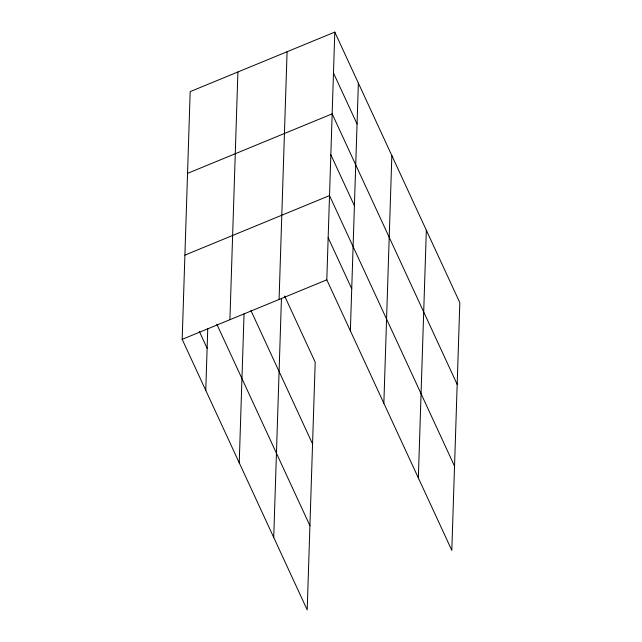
<?xml version="1.0" encoding="UTF-8"?>
<svg xmlns="http://www.w3.org/2000/svg" width="642" height="642" viewBox="0 0 642 642"><rect width="100%" height="100%" fill="white"/><g stroke="black" fill="none" stroke-linecap="round" stroke-linejoin="round"><path stroke-width="0.96" d="M284.655 296.066L315.198 362.176L307.205 609.9L182.184 339.345L190.184 91.621L334.795 32.1L459.816 302.655L451.816 550.379L326.802 279.824L334.795 32.1M205.761 390.352L207.751 328.656M229.908 319.7L237.909 71.976M239.233 462.802L244.048 313.777M279.077 299.461L287.078 51.745M273.725 537.45L281.437 298.699M350.372 330.831L358.372 83.115M383.852 403.28L391.845 155.565M418.343 477.929L426.336 230.205M187.544 173.372L332.155 113.851L457.176 384.406M184.904 255.115L329.523 195.593L454.536 466.156M182.184 339.345L326.802 279.824M333.479 72.971L357.048 123.986M330.839 154.722L354.408 205.737M328.158 237.709L351.728 288.723M250.902 310.487L312.558 443.927M216.844 324.242L309.917 525.678M199.261 331.24L207.117 348.245"/></g></svg>
